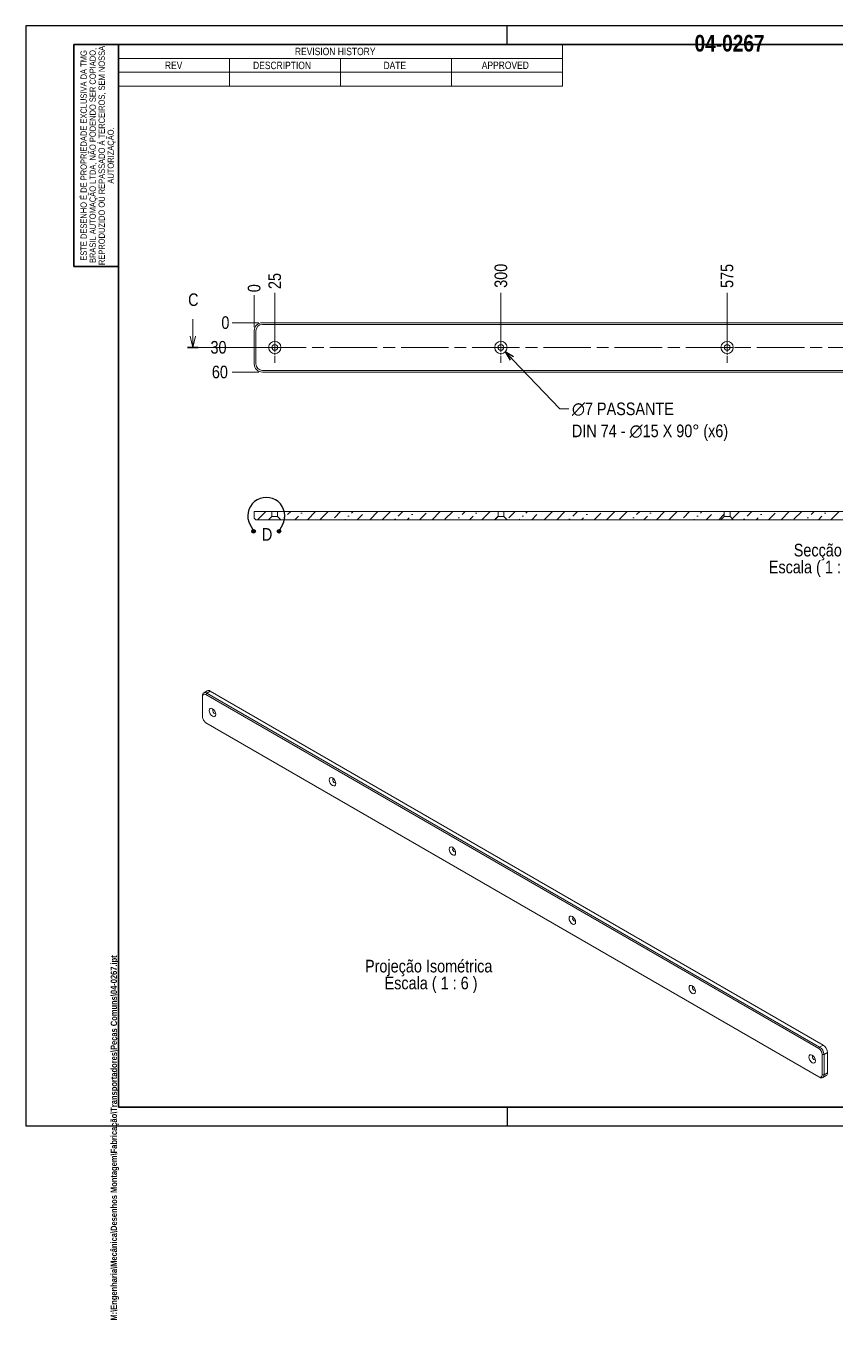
# Model space of a CAD drawing. Header units: millimetres. Extents: x 0 to 1890, y -236 to 1336.
# Drawn here: x 0 to 984, y -236 to 1336 of the extents above; entities that cross this region are included whole.
import ezdxf

# ---------------------------------------------------------------- set-up
doc = ezdxf.new("R2010")
doc.units = ezdxf.units.MM
doc.header["$LTSCALE"] = 4.5
doc.linetypes.add('CHAIN', pattern=[0.3543, 0.2362, -0.0295, 0.0591, -0.0295])
doc.layers.get('0').update_dxf_attribs({"lineweight": 25})
for name, color, linetype, lineweight in [('TMG - Bordas', 7, 'Continuous', 25), ('TMG - Bordas do Detalhe', 7, 'Continuous', 25), ('TMG - Secção', 7, 'CHAIN', 18), ('TMG - Simbolos', 7, 'Continuous', 18), ('TMG - Visível', 7, 'Continuous', 18)]:
    doc.layers.add(name, color=color, linetype=linetype, lineweight=lineweight)
for name, color, linetype, lineweight, true_color in [('TMG - Cota', 1, 'Continuous', 18, 0xff0000), ('TMG - Hachura', 7, 'Continuous', 9, 0xff8000), ('TMG - Marca de Centro', 5, 'Continuous', 9, 0x0000ff), ('TMG - Visível Estreita', 9, 'Continuous', 18, 0x808080)]:
    doc.layers.add(name, color=color, linetype=linetype, lineweight=lineweight, true_color=true_color)
doc.styles.add('Estilo de texto118', font='')
doc.styles.add('Estilo de texto119', font='')
doc.styles.add('TMG - Cota', font='technic_.ttf')
doc.styles.add('TMG - Lista de Peças', font='technic_.ttf')
doc.styles.add('TMG - Tolerância', font='technic_.ttf')
doc.styles.get('Estilo de texto118').set_extended_font_data('Technic', bold=True)
doc.styles.get('Estilo de texto119').set_extended_font_data('Technic', bold=True)
doc.dimstyles.new('TMG - Cota', dxfattribs={"dimscale": 4.5, "dimtxt": 3.4, "dimasz": 2.5, "dimexe": 1, "dimexo": 1, "dimgap": 0.8, "dimtad": 0, "dimrnd": 1e-08, "dimtxsty": 'TMG - Cota', "dimblk": 'OPEN', "dimcen": 0.09, "dimdle": 10, "dimclrd": 256, "dimclre": 256, "dimclrt": 256, "dimadec": 0, "dimazin": 0, "dimtfac": 0.470588, "dimtmove": 0, "dimatfit": 3, "dimldrblk": 'Open-1', "dimfxl": 0, "dimtolj": 1, "dimtzin": 0, "dimlwd": -1, "dimlwe": -1, "dimarcsym": 0})
doc.dimstyles.new('TMG - Cota$7', dxfattribs={"dimscale": 4.5, "dimtxt": 3.4, "dimasz": 2.5, "dimexe": 1, "dimexo": 1, "dimgap": 0.8, "dimtad": 0, "dimrnd": 1e-08, "dimtxsty": 'TMG - Cota', "dimblk": 'OPEN', "dimcen": 0.09, "dimdle": 10, "dimclrd": 256, "dimclre": 256, "dimclrt": 256, "dimadec": 0, "dimazin": 0, "dimtfac": 0.470588, "dimtmove": 0, "dimatfit": 3, "dimldrblk": 'Open-1', "dimfxl": 0, "dimtolj": 1, "dimtzin": 0, "dimlwd": -1, "dimlwe": -1, "dimarcsym": 0})
pattern_1 = [(45, (0, 0), (5.68282, 20.837), [26.78906, -5.35781, 0, -5.35781])]

# ---------------------------------------------------------------- blocks, each defined once
blk = doc.blocks.new('Bordas BORDA A3')
at = {"layer": 'TMG - Bordas'}
for p, q in [((420, 297), (0, 297)), ((0, 297), (0, 0)), ((130, 292), (130, 297)), ((130, 5), (130, 0)), ((0, 0), (420, 0))]:
    blk.add_line(p, q, dxfattribs=at)
at = {"layer": 'TMG - Bordas', "lineweight": 30}
for p, q in [((25, 292), (415, 292)), ((25, 5), (25, 292)), ((25, 232), (25, 292)), ((415, 5), (25, 5))]:
    blk.add_line(p, q, dxfattribs=at)
at = {"layer": 'TMG - Bordas', "style": 'Estilo de texto118'}
blk.add_attdef('STOCK_NUMBER_001', (180.67, 290.07), '', height=4.5, dxfattribs=at)
at = {"layer": 'TMG - Bordas', "style": 'Estilo de texto119'}
blk.add_attdef('FILENAME_AND_PATH_001', (24.62, -52.64), '', height=1.7, rotation=90, dxfattribs=at)
blk = doc.blocks.new('TMG.Propriedade')
at = {"layer": 'TMG - Simbolos', "lineweight": 30}
for p, q in [((-12, 0), (-12, -60)), ((0, 0), (-12, 0)), ((-12, -60), (0, -60))]:
    blk.add_line(p, q, dxfattribs=at)
at = {"layer": 'TMG - Simbolos'}
blk.add_line((0, 0), (0, -60), dxfattribs=at)
at = {"layer": 'TMG - Simbolos', "insert": (-5.47, -30), "char_height": 1.7, "width": 58.8074, "attachment_point": 5, "rotation": 90, "line_spacing_factor": 0.860529, "style": 'TMG - Tolerância'}
blk.add_mtext('\\fTechnic|b0|i0;{\\H1.7000;ESTE DESENHO É DE PROPRIEDADE EXCLUSIVA DA TMG BRASIL AUTOMAÇÃO LTDA}\\fTechnic|b0|i0;{\\H1.7000;, NÃO PODENDO SER COPIADO, REPRODUZIDO OU REPASSADO À TERCEIROS, SEM NOSSA AUTORIZAÇÃO.}\\fTechnic|b0|i0;{\\H1.6000;\\P}', dxfattribs=at)
blk = doc.blocks.new('REVISION HISTORY')
at = {"layer": 'TMG - Simbolos'}
for p, q in [((25, 292), (145, 292)), ((25, 292), (25, 288.23)), ((145, 292), (145, 288.23)), ((25, 288.23), (145, 288.23)), ((25, 288.23), (25, 284.46)), ((55, 288.23), (55, 284.46)), ((85, 288.23), (85, 284.46)), ((115, 288.23), (115, 284.46)), ((145, 288.23), (145, 284.46)), ((25, 284.46), (145, 284.46)), ((25, 284.46), (25, 280.68)), ((55, 284.46), (55, 280.68)), ((85, 284.46), (85, 280.68)), ((115, 284.46), (115, 280.68)), ((145, 284.46), (145, 280.68)), ((25, 280.68), (145, 280.68))]:
    blk.add_line(p, q, dxfattribs=at)
at = {"layer": 'TMG - Simbolos', "char_height": 2, "attachment_point": 7, "style": 'TMG - Lista de Peças'}
for s, insert in [('REVISION HISTORY', (72.69, 289.07)), ('REV', (37.57, 285.35)), ('DESCRIPTION', (61.39, 285.3)), ('DATE', (96.63, 285.32)), ('APPROVED', (123.17, 285.34))]:
    blk.add_mtext(s, dxfattribs=dict(at, insert=insert))
blk = doc.blocks.new('_Open')
at = {"color": 0, "linetype": 'ByBlock', "lineweight": -2}
for p, q in [((-1, 0.17), (0, 0)), ((-1, -0.17), (0, 0)), ((0, 0), (-1, 0))]:
    blk.add_line(p, q, dxfattribs=at)
blk = doc.blocks.new('Open-1')
at = {"color": 0}
for p, q in [((0, 0), (-1, 0.25)), ((-1, 0), (0, 0)), ((-1, -0.25), (0, 0))]:
    blk.add_line(p, q, dxfattribs=at)
blk = doc.blocks.new('*D29')
at = {"layer": 'Defpoints', "color": 0, "transparency": 16777216}
for p in [(277.6, 1009.4), (277.6, 975.8), (277.6, 965.8)]:
    blk.add_point(p, dxfattribs=at)
at = {"layer": 'TMG - Cota', "transparency": 16777216}
blk.add_line((277.6, 970.3), (277.6, 1009.4), dxfattribs=at)
at = {"layer": 'TMG - Cota', "transparency": 16777216, "insert": (277.6, 1017.7), "char_height": 15.3, "attachment_point": 5, "rotation": 90, "style": 'TMG - Cota'}
blk.add_mtext('\\A1;0', dxfattribs=at)
blk = doc.blocks.new('*D30')
at = {"layer": 'Defpoints', "color": 0, "transparency": 16777216}
for p in [(302.6, 1011.9), (277.6, 975.8), (302.6, 945.8)]:
    blk.add_point(p, dxfattribs=at)
at = {"layer": 'TMG - Cota', "transparency": 16777216}
blk.add_line((302.6, 950.3), (302.6, 1011.9), dxfattribs=at)
at = {"layer": 'TMG - Cota', "transparency": 16777216, "insert": (302.6, 1026.4), "char_height": 15.3, "attachment_point": 5, "rotation": 90, "style": 'TMG - Cota'}
blk.add_mtext('\\A1;25', dxfattribs=at)
blk = doc.blocks.new('*D31')
at = {"layer": 'Defpoints', "color": 0, "transparency": 16777216}
for p in [(577.6, 1011.9), (277.6, 975.8), (577.6, 945.8)]:
    blk.add_point(p, dxfattribs=at)
at = {"layer": 'TMG - Cota', "transparency": 16777216}
blk.add_line((577.6, 950.3), (577.6, 1011.9), dxfattribs=at)
at = {"layer": 'TMG - Cota', "transparency": 16777216, "insert": (577.6, 1032.8), "char_height": 15.3, "attachment_point": 5, "rotation": 90, "style": 'TMG - Cota'}
blk.add_mtext('\\A1;300', dxfattribs=at)
blk = doc.blocks.new('*D32')
at = {"layer": 'Defpoints', "color": 0, "transparency": 16777216}
for p in [(852.6, 1011.9), (277.6, 975.8), (852.6, 945.8)]:
    blk.add_point(p, dxfattribs=at)
at = {"layer": 'TMG - Cota', "transparency": 16777216}
blk.add_line((852.6, 950.3), (852.6, 1011.9), dxfattribs=at)
at = {"layer": 'TMG - Cota', "transparency": 16777216, "insert": (852.6, 1032.6), "char_height": 15.3, "attachment_point": 5, "rotation": 90, "style": 'TMG - Cota'}
blk.add_mtext('\\A1;575', dxfattribs=at)
blk = doc.blocks.new('*D33')
at = {"layer": 'Defpoints', "color": 0, "transparency": 16777216}
for p in [(1127.6, 1011.9), (277.6, 975.8), (1127.6, 945.8)]:
    blk.add_point(p, dxfattribs=at)
at = {"layer": 'TMG - Cota', "transparency": 16777216}
blk.add_line((1127.6, 950.3), (1127.6, 1011.9), dxfattribs=at)
at = {"layer": 'TMG - Cota', "transparency": 16777216, "insert": (1127.6, 1032.5), "char_height": 15.3, "attachment_point": 5, "rotation": 90, "style": 'TMG - Cota'}
blk.add_mtext('\\A1;850', dxfattribs=at)
blk = doc.blocks.new('*D34')
at = {"layer": 'Defpoints', "color": 0, "transparency": 16777216}
for p in [(1402.6, 1011.9), (277.6, 975.8), (1402.6, 945.8)]:
    blk.add_point(p, dxfattribs=at)
at = {"layer": 'TMG - Cota', "transparency": 16777216}
blk.add_line((1402.6, 950.3), (1402.6, 1011.9), dxfattribs=at)
at = {"layer": 'TMG - Cota', "transparency": 16777216, "insert": (1402.6, 1032.4), "char_height": 15.3, "attachment_point": 5, "rotation": 90, "style": 'TMG - Cota'}
blk.add_mtext('\\A1;1125', dxfattribs=at)
blk = doc.blocks.new('*D35')
at = {"layer": 'Defpoints', "color": 0, "transparency": 16777216}
for p in [(1677.6, 1011.9), (277.6, 975.8), (1677.6, 945.8)]:
    blk.add_point(p, dxfattribs=at)
at = {"layer": 'TMG - Cota', "transparency": 16777216}
blk.add_line((1677.6, 950.3), (1677.6, 1011.9), dxfattribs=at)
at = {"layer": 'TMG - Cota', "transparency": 16777216, "insert": (1677.6, 1035.6), "char_height": 15.3, "attachment_point": 5, "rotation": 90, "style": 'TMG - Cota'}
blk.add_mtext('\\A1;1400', dxfattribs=at)
blk = doc.blocks.new('*D36')
at = {"layer": 'Defpoints', "color": 0, "transparency": 16777216}
for p in [(1702.6, 1009.4), (277.6, 975.8), (1702.6, 965.8)]:
    blk.add_point(p, dxfattribs=at)
at = {"layer": 'TMG - Cota', "transparency": 16777216}
blk.add_line((1702.6, 970.3), (1702.6, 1009.4), dxfattribs=at)
at = {"layer": 'TMG - Cota', "transparency": 16777216, "insert": (1702.6, 1033.1), "char_height": 15.3, "attachment_point": 5, "rotation": 90, "style": 'TMG - Cota'}
blk.add_mtext('\\A1;1425', dxfattribs=at)
blk = doc.blocks.new('*D37')
at = {"layer": 'Defpoints', "color": 0, "transparency": 16777216}
for p in [(250.8, 975.8), (277.6, 975.8), (287.6, 975.8)]:
    blk.add_point(p, dxfattribs=at)
at = {"layer": 'TMG - Cota', "transparency": 16777216}
blk.add_line((283.1, 975.8), (250.8, 975.8), dxfattribs=at)
at = {"layer": 'TMG - Cota', "transparency": 16777216, "insert": (242.6, 975.8), "char_height": 15.3, "attachment_point": 5, "style": 'TMG - Cota'}
blk.add_mtext('\\A1;0', dxfattribs=at)
blk = doc.blocks.new('*D38')
at = {"layer": 'Defpoints', "color": 0, "transparency": 16777216}
for p in [(277.6, 975.8), (249, 945.8), (302.6, 945.8)]:
    blk.add_point(p, dxfattribs=at)
at = {"layer": 'TMG - Cota', "transparency": 16777216}
blk.add_line((298.1, 945.8), (249, 945.8), dxfattribs=at)
at = {"layer": 'TMG - Cota', "transparency": 16777216, "insert": (234.2, 945.8), "char_height": 15.3, "attachment_point": 5, "style": 'TMG - Cota'}
blk.add_mtext('\\A1;30', dxfattribs=at)
blk = doc.blocks.new('*D39')
at = {"layer": 'Defpoints', "color": 0, "transparency": 16777216}
for p in [(277.6, 975.8), (250.8, 915.8), (287.6, 915.8)]:
    blk.add_point(p, dxfattribs=at)
at = {"layer": 'TMG - Cota', "transparency": 16777216}
blk.add_line((283.1, 915.8), (250.8, 915.8), dxfattribs=at)
at = {"layer": 'TMG - Cota', "transparency": 16777216, "insert": (235.9, 915.8), "char_height": 15.3, "attachment_point": 5, "style": 'TMG - Cota'}
blk.add_mtext('\\A1;60', dxfattribs=at)
blk = doc.blocks.new('SeçãoTrans2D0')
at = {"layer": 'TMG - Secção', "linetype": 'Continuous'}
for p, q in [((45.1, 217.81), (45.1, 213.18)), ((386.96, 217.81), (386.96, 213.18)), ((44.35, 213.18), (45.1, 210.18)), ((45.1, 213.18), (45.1, 210.18)), ((45.1, 210.18), (45.85, 213.18)), ((386.21, 213.18), (386.96, 210.18)), ((386.96, 213.18), (386.96, 210.18)), ((386.96, 210.18), (387.71, 213.18))]:
    blk.add_line(p, q, dxfattribs=at)
at = {"layer": 'TMG - Secção', "linetype": 'CHAIN', "ltscale": 12.061184}
blk.add_line((43.68, 210.18), (388.38, 210.18), dxfattribs=at)
at = {"layer": 'TMG - Secção', "linetype": 'Continuous', "lineweight": 35}
for p, q in [((43.68, 210.18), (46.51, 210.18)), ((385.54, 210.18), (388.38, 210.18))]:
    blk.add_line(p, q, dxfattribs=at)
at = {"layer": 'TMG - Secção', "char_height": 3.4, "attachment_point": 7, "style": 'TMG - Cota'}
for insert in [(43.84, 221.31), (385.71, 221.31)]:
    blk.add_mtext('C', dxfattribs=dict(at, insert=insert))
blk = doc.blocks.new('Detalhe2D0')
at = {"layer": 'TMG - Bordas do Detalhe'}
h = blk.add_hatch(color=256, dxfattribs=at)
edge = h.paths.add_edge_path(flags=0)
edge.add_arc((61.52, 160.52), 0.5, 0, 360)
h = blk.add_hatch(color=256, dxfattribs=at)
edge = h.paths.add_edge_path(flags=0)
edge.add_arc((68.4, 160.52), 0.5, 0, 360)
at = {"layer": 'TMG - Bordas do Detalhe', "linetype": 'Continuous'}
for p, q in [((60.56, 162.27), (61.28, 160.96)), ((69.35, 162.27), (68.64, 160.96))]:
    blk.add_line(p, q, dxfattribs=at)
for centre in [(61.52, 160.52), (68.4, 160.52)]:
    blk.add_circle(centre, 0.5, dxfattribs=at)
at = {"layer": 'TMG - Bordas do Detalhe'}
blk.add_arc((64.96, 164.66), 5, 331.543, 208.457, dxfattribs=at)
at = {"layer": 'TMG - Bordas do Detalhe', "insert": (63.78, 157.98), "char_height": 3.4, "attachment_point": 7, "style": 'TMG - Cota'}
blk.add_mtext('D', dxfattribs=at)

msp = doc.modelspace()

# ---------------------------------------------------------------- hatches: boundary and pattern name
at = {"layer": 'TMG - Hachura'}
h = msp.add_hatch(dxfattribs=at)
h.set_pattern_fill('ANSI36', color=256, scale=85.725, style=0)
h.set_pattern_definition(pattern_1)
h.paths.add_polyline_path([(277.633, 738.312), (279.633, 736.312), (295.133, 736.312), (299.133, 740.312), (299.133, 746.312), (277.633, 746.312)])
h = msp.add_hatch(dxfattribs=at)
h.set_pattern_fill('ANSI36', color=256, scale=85.725, style=0)
h.set_pattern_definition(pattern_1)
h.paths.add_polyline_path([(570.133, 736.312), (574.133, 740.312), (574.133, 746.312), (306.133, 746.312), (306.133, 740.312), (310.133, 736.312)])
h = msp.add_hatch(dxfattribs=at)
h.set_pattern_fill('ANSI36', color=256, scale=85.725, style=0)
h.set_pattern_definition(pattern_1)
h.paths.add_polyline_path([(581.133, 740.312), (585.133, 736.312), (845.133, 736.312), (849.133, 740.312), (849.133, 746.312), (581.133, 746.312)])
h = msp.add_hatch(dxfattribs=at)
h.set_pattern_fill('ANSI36', color=256, scale=85.725, style=0)
h.set_pattern_definition(pattern_1)
h.paths.add_polyline_path([(1120.133, 736.312), (1124.133, 740.312), (1124.133, 746.312), (856.133, 746.312), (856.133, 740.312), (860.133, 736.312)])

# ---------------------------------------------------------------- linework, layer by layer
at = {"layer": 'TMG - Marca de Centro', "linetype": 'CHAIN', "ltscale": 9.259962}
for p, q in [((302.633, 964.549), (302.633, 927.049)), ((577.633, 964.549), (577.633, 927.049)), ((852.633, 964.549), (852.633, 927.049)), ((321.383, 945.799), (283.883, 945.799)), ((596.383, 945.799), (558.883, 945.799)), ((871.383, 945.799), (833.883, 945.799))]:
    msp.add_line(p, q, dxfattribs=at)
at = {"layer": 'TMG - Visível'}
for p, q in [((1692.633, 975.799), (287.633, 975.799)), ((277.633, 965.799), (277.633, 925.799)), ((279.633, 925.799), (279.633, 965.799)), ((287.633, 973.799), (1692.633, 973.799)), ((1692.633, 917.799), (287.633, 917.799)), ((287.633, 915.799), (1692.633, 915.799)), ((299.133, 746.312), (277.633, 746.312)), ((277.633, 746.312), (277.633, 738.312)), ((295.133, 736.312), (299.133, 740.312)), ((299.133, 740.312), (299.133, 746.312)), ((299.133, 746.312), (306.133, 746.312)), ((299.133, 740.312), (306.133, 740.312)), ((574.133, 746.312), (306.133, 746.312)), ((306.133, 746.312), (306.133, 740.312)), ((306.133, 740.312), (310.133, 736.312)), ((570.133, 736.312), (574.133, 740.312)), ((574.133, 740.312), (574.133, 746.312)), ((574.133, 746.312), (581.133, 746.312)), ((574.133, 740.312), (581.133, 740.312)), ((849.133, 746.312), (581.133, 746.312)), ((581.133, 746.312), (581.133, 740.312)), ((581.133, 740.312), (585.133, 736.312)), ((845.133, 736.312), (849.133, 740.312)), ((849.133, 740.312), (849.133, 746.312)), ((849.133, 746.312), (856.133, 746.312)), ((849.133, 740.312), (856.133, 740.312)), ((1124.133, 746.312), (856.133, 746.312)), ((856.133, 746.312), (856.133, 740.312)), ((856.133, 740.312), (860.133, 736.312)), ((277.633, 738.312), (279.633, 736.312)), ((279.633, 736.312), (295.133, 736.312)), ((310.133, 736.312), (295.133, 736.312)), ((310.133, 736.312), (570.133, 736.312)), ((585.133, 736.312), (570.133, 736.312)), ((585.133, 736.312), (845.133, 736.312)), ((860.133, 736.312), (845.133, 736.312)), ((860.133, 736.312), (1120.133, 736.312)), ((214.713, 522.661), (214.713, 521.436)), ((214.713, 496.941), (214.713, 521.436)), ((220.509, 528.543), (216.266, 526.094)), ((218.955, 523.885), (964.069, 93.694)), ((965.13, 95.531), (220.016, 525.722)), ((969.373, 97.98), (224.259, 528.172)), ((964.069, 59.401), (218.955, 489.593)), ((968.312, 86.345), (968.312, 61.85)), ((970.433, 61.85), (970.433, 86.345)), ((974.676, 64.3), (974.676, 88.795)), ((965.13, 58.788), (964.069, 59.401)), ((973.123, 60.867), (968.88, 58.417))]:
    msp.add_line(p, q, dxfattribs=at)
for centre, radius in [((302.633, 945.799), 7.5), ((302.633, 945.799), 3.5), ((577.633, 945.799), 7.5), ((577.633, 945.799), 3.5), ((852.633, 945.799), 7.5), ((852.633, 945.799), 3.5)]:
    msp.add_circle(centre, radius, dxfattribs=at)
for centre, radius, start, end in [((287.633, 965.799), 10, 90, 180), ((287.633, 965.799), 8, 90, 180), ((287.633, 925.799), 10, 180, 270), ((287.633, 925.799), 8, 180, 270)]:
    msp.add_arc(centre, radius, start, end, dxfattribs=at)
for centre, major_axis, start_param, end_param in [((220.016, 519.599), (-3.75, 6.495), 5.49778714, 7.06858347), ((218.955, 518.986), (-3, 5.196), 5.49778714, 7.06858347), ((224.259, 522.048), (-3.75, 6.495), 5.49778714, 6.28318531), ((229.032, 503.371), (-1.313, 2.273), 5.97529822, 9.73266505), ((218.955, 494.491), (-3, 5.196), 0.78539816, 2.35619449), ((374.872, 419.17), (-1.313, 2.273), 5.97529822, 9.73266505), ((520.713, 334.968), (-1.313, 2.273), 5.97529822, 9.73266505), ((666.554, 250.767), (-1.313, 2.273), 5.97529822, 9.73266505), ((812.395, 166.566), (-1.313, 2.273), 5.97529822, 9.73266505), ((965.13, 89.407), (-3.75, 6.495), 3.92699082, 5.49778714), ((969.373, 91.857), (-3.75, 6.495), 3.92699082, 5.49778714), ((958.236, 82.365), (-1.313, 2.273), 5.97529822, 9.73266505), ((964.069, 88.795), (3, -5.196), 0.78539816, 2.35619449), ((969.373, 67.362), (3.75, -6.495), 0, 0.78539816), ((964.069, 64.3), (3, -5.196), 5.49778714, 7.06858347), ((965.13, 64.912), (3.75, -6.495), 5.49778714, 7.06858347)]:
    msp.add_ellipse(centre, major_axis=major_axis, ratio=0.57735027, start_param=start_param, end_param=end_param, dxfattribs=at)
for centre in [(226.91, 502.146), (372.751, 417.945), (518.592, 333.744), (664.433, 249.543), (810.273, 165.341), (956.114, 81.14)]:
    msp.add_ellipse(centre, major_axis=(2.813, -4.871), ratio=0.57735027, dxfattribs=at)
at = {"layer": 'TMG - Visível Estreita'}
for p, q in [((220.016, 525.722), (218.955, 523.885)), ((220.016, 525.722), (224.259, 528.172)), ((965.13, 95.531), (964.069, 93.694)), ((969.373, 97.98), (965.13, 95.531)), ((970.433, 86.345), (968.312, 86.345)), ((970.433, 86.345), (974.676, 88.795)), ((974.676, 64.3), (970.433, 61.85)), ((968.312, 61.85), (970.433, 61.85))]:
    msp.add_line(p, q, dxfattribs=at)

# ---------------------------------------------------------------- block references
at = {"xscale": 4.5, "yscale": 4.5, "zscale": 4.5}
msp.add_blockref('Bordas BORDA A3', (0, 0), dxfattribs=at).add_auto_attribs({'STOCK_NUMBER_001': '04-0267', 'FILENAME_AND_PATH_001': 'M:\\Engenharia\\Mecânica\\Desenhos Montagem\\Fabricação\\Transportadores\\Peças Comuns\\04-0267.ipt'})
msp.add_blockref('TMG.Propriedade', (112.5, 1314), dxfattribs=at)
at = {"layer": 'TMG - Bordas do Detalhe', "xscale": 4.5, "yscale": 4.5, "zscale": 4.5}
msp.add_blockref('Detalhe2D0', (0, 0), dxfattribs=at)
at = {"layer": 'TMG - Secção', "xscale": 4.5, "yscale": 4.5, "zscale": 4.5}
msp.add_blockref('SeçãoTrans2D0', (0, 0), dxfattribs=at)
at = {"layer": 'TMG - Simbolos', "xscale": 4.5, "yscale": 4.5, "zscale": 4.5}
msp.add_blockref('REVISION HISTORY', (0, 0), dxfattribs=at)

# ---------------------------------------------------------------- texts
at = {"layer": 'TMG - Cota', "insert": (663.904, 878.764), "char_height": 15.3, "width": 248.25727, "attachment_point": 1, "line_spacing_factor": 1.05, "style": 'TMG - Cota'}
msp.add_mtext('\\fAIGDT|b0|i0;{\\H15.3000;n}\\fTechnic|b0|i0;{\\H15.3000;7 PASSANTE\\PDIN 74 - }\\fAIGDT|b0|i0;{\\H15.3000;n}\\fTechnic|b0|i0;{\\H15.3000;15 X 90° (x6)}', dxfattribs=at)
at = {"layer": 'TMG - Simbolos', "char_height": 15.3, "attachment_point": 7, "style": 'TMG - Cota'}
for s, insert in [('Secção C-C', (933.654, 687.064)), ('Escala ( 1 : 4.5 )', (903.309, 666.629)), ('Projeção Isométrica', (412.353, 181.534)), ('Escala ( 1 : 6 )', (436.122, 161.099))]:
    msp.add_mtext(s, dxfattribs=dict(at, insert=insert))

# ---------------------------------------------------------------- dimensions: what is measured, and where the dimension line sits
at = {"layer": 'TMG - Cota'}
for feature_location, offset, dtype, origin, picture, middle in [((1677.633, 945.799), (0, 66.148), 1, (277.633, 975.799), '*D35', (1677.633, 1035.623)), ((1702.633, 965.799), (0, 43.648), 1, (277.633, 975.799), '*D36', (1702.633, 1033.078)), ((1402.633, 945.799), (0, 66.148), 1, (277.633, 975.799), '*D34', (1402.633, 1032.357)), ((577.633, 945.799), (0, 66.148), 1, (277.633, 975.799), '*D31', (577.633, 1032.771)), ((852.633, 945.799), (0, 66.148), 1, (277.633, 975.799), '*D32', (852.633, 1032.648)), ((1127.633, 945.799), (0, 66.148), 1, (277.633, 975.799), '*D33', (1127.633, 1032.536)), ((277.633059751, 965.798947644), (0, 43.648397966), 1, (277.633059751, 975.798947644), '*D29', (277.633059751, 1017.677608979)), ((302.633, 945.799), (0, 66.148), 1, (277.633, 975.799), '*D30', (302.633, 1026.374)), ((302.633, 945.799), (-53.677, 0), 0, (277.633, 975.799), '*D38', (234.239, 945.799)), ((287.633, 915.799), (-36.802, 0), 0, (277.633, 975.799), '*D39', (235.856, 915.799)), ((287.633059751, 975.798947644), (-36.802445619, 0), 0, (277.633059751, 975.798947644), '*D37', (242.600350763, 975.798947644))]:
    dim = msp.add_ordinate_dim(feature_location=feature_location, offset=offset, dtype=dtype, origin=origin, dimstyle='TMG - Cota', override={"dimgap": 0.8, "dimtad": 0, "dimdec": 2, "dimtol": 0, "dimlim": 0, "dimtp": 0, "dimtm": 0, "dimtdec": 2}, dxfattribs=at)
    dim.commit()
    dim.dimension.update_dxf_attribs({"geometry": picture, "text_midpoint": middle})

# ---------------------------------------------------------------- leaders
at = {"layer": 'TMG - Cota', "annotation_type": 0, "has_hookline": 1, "hookline_direction": 0, "text_width": 245.534}
msp.add_leader([(582.936, 940.496), (649.054, 871.114), (660.304, 871.114)], dimstyle='TMG - Cota$7', override={"dimtad": 0}, dxfattribs=at)

doc.saveas('drawing.dxf')
